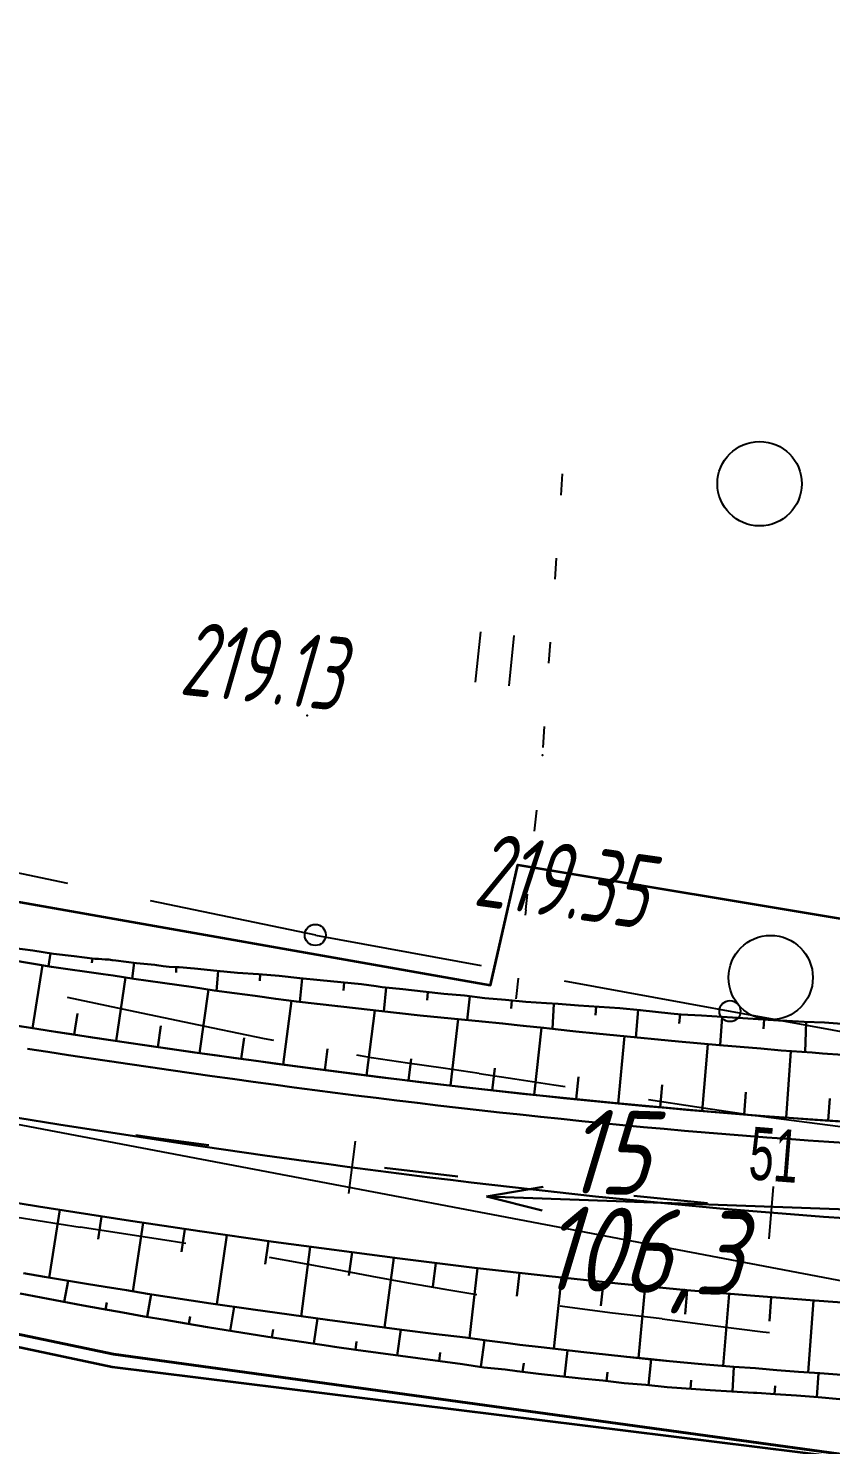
# Model space of a CAD drawing. Header units: millimetres. Extents: x -1799 to 6962, y -1020 to 4121.
# Drawn here: x 2773.1 to 2811.2, y 2132.5 to 2199.6 of the extents above; entities that cross this region are included whole.
import ezdxf

# ---------------------------------------------------------------- set-up
doc = ezdxf.new("R2010")
doc.units = ezdxf.units.MM
doc.linetypes.add('CONTI', pattern=[0])
doc.linetypes.add('STROT', pattern=[1.7, 0.5, -1.2])
for name, color, linetype, lineweight in [('10', 1, 'Continuous', 35), ('КОПИЯ_ОСЬ_13_ОТКОСЫ', 7, 'Continuous', 30), ('ОСЬ_ВЕРХ_ПОКРЫТИЯ_ГРАНИЦЫ_ПОЛОС', 7, 'Continuous', 30), ('ОСЬ_ВЕРХ_ПОКРЫТИЯ_ОСЬ', 1, 'Continuous', 30), ('Уклоны ПЧ', 5, 'Continuous', 30)]:
    doc.layers.add(name, color=color, linetype=linetype, lineweight=lineweight)
for name, color, linetype in [('_Ростелеком', 6, 'Continuous'), ('PI_OTDEFAULT', 172, 'CONTI'), ('PI_TTDEFAULT', 5, 'CONTI'), ('PLN_O', 7, 'CONTI'), ('SIT_LDEFAULT', 7, 'CONTI'), ('ZAPSKDEFAULT', 7, 'CONTI'), ('КОПИЯ_ОСЬ_ТАНГЕНСЫ', 1, 'Continuous'), ('ОСЬ_ВЕРХ_ПОКРЫТИЯ_ПИКЕТЫ', 1, 'Continuous'), ('ОСЬ_ВЕРХ_ПОКРЫТИЯ_ТАНГЕНСЫ', 1, 'Continuous'), ('разметка', 7, 'Continuous')]:
    doc.layers.add(name, color=color, linetype=linetype)
doc.styles.add('eskd', font='spds.shx', dxfattribs={"width": 1.2, "oblique": 15})
doc.styles.get("Standard").update_dxf_attribs({"font": 'arial.ttf'})
doc.styles.add('STYLE1', font='romand.shx', dxfattribs={"width": 0.9})
doc.styles.add('ГОСТ', font='', dxfattribs={"oblique": 15, "height": 4})
doc.styles.get('ГОСТ').set_extended_font_data('GOST type A')
doc.linetypes.add('кабель_связи_проект.', pattern='A,10,-1,["/",STYLE1,S=3,R=0,X=0,Y=-1.5],-4.1', length=15.1)

# ---------------------------------------------------------------- blocks, each defined once
blk = doc.blocks.new('BL_2011')
at = {"color": 0}
for p, q in [((0, 0), (0, 2.4)), ((1.6, 0), (1.6, 2.4))]:
    blk.add_line(p, q, dxfattribs=at)
blk = doc.blocks.new('BL_2004')
at = {"color": 0}
blk.add_circle((0, 0), 2, dxfattribs=at)
blk = doc.blocks.new('Стрелка')
at = {"layer": 'Уклоны ПЧ', "ltscale": 2}
for points in [[(-0.02342005360436872, -0.04794833697465961), (-0.02342005360436872, 17.97170368749525)], [(-0.02342005360436872, -0.04794833697465961), (-0.5784949510263147, 2.621650927669716)], [(-0.02342005360436872, -0.04794833697465961), (0.5316548438175772, 2.621650927669716)]]:
    blk.add_lwpolyline(points, dxfattribs=at)

msp = doc.modelspace()

# ---------------------------------------------------------------- linework, layer by layer
at = {"layer": '10'}
for points in [[(2656.475964376537, 2178.743480734912), (2795.065964376388, 2154.273480735173), (2796.355964376426, 2159.983480735135), (2812.975964376537, 2157.213480734651), (2850.005964376332, 2154.06348073521), (2876.945964376277, 2156.323480734986), (2900.015964376575, 2163.153480735061), (2922.455964376519, 2171.763480735396), (2926.575964376631, 2166.503480734688), (2933.645964376463, 2169.293480734726), (2975.135964376686, 2185.643480735284), (2973.855964376426, 2189.923480734614), (2989.825964376631, 2194.283480734949)], [(3132.265964376575, 2183.81348073521), (3079.075964376631, 2182.803480735433), (3035.625964376444, 2179.483480735135), (2990.655964376705, 2169.683480735322), (2950.905964376705, 2156.053480735433), (2910.315964376388, 2141.163480734837), (2891.965964376295, 2135.353480735247), (2865.79596437637, 2130.153480735061), (2842.945964376277, 2129.083480734763), (2824.025964376351, 2130.353480735247), (2777.125964376444, 2136.173480734614), (2711.605964376426, 2150.083480734763), (2669.275964376351, 2157.013480735396)]]:
    msp.add_lwpolyline(points, dxfattribs=at)
at = {"layer": '_Ростелеком', "linetype": 'кабель_связи_проект.', "lineweight": 40, "ltscale": 0.25}
msp.add_lwpolyline([(2147.735964376314, 2194.533480734949), (2165.620964376323, 2193.258480735508), (2183.892524459117, 2191.952918643517), (2204.259899181381, 2190.342639668298), (2245.727302920752, 2187.928894931835), (2377.213150545556, 2183.856410272804), (2394.925964376258, 2183.3734807348), (2427.774356473654, 2181.296994788026), (2466.421393385515, 2179.489945887973), (2529.045099162156, 2174.68424828389), (2590.674702712664, 2167.279744137463), (2631.085964376407, 2163.273480735173), (2687.255328848967, 2154.070012844552), (2711.605964395605, 2150.083480731969), (2728.843450850874, 2146.897353469779), (2777.18548696198, 2136.785582946998), (2823.732769019707, 2130.389864466538), (2843.098696965064, 2129.833376689267), (2891.691056727732, 2136.424062533689), (2926.975437407187, 2148.040086050903), (2920.921942522875, 2168.771160892596)], dxfattribs=at)
at = {"layer": 'PI_TTDEFAULT', "color": 5}
for p in [(2786.371700376398, 2167.069214735565, 219.128), (2797.53170037643, 2165.189217735467, 219.045)]:
    msp.add_point(p, dxfattribs=at)
at = {"layer": 'PLN_O'}
for p, q in [((2759.341700376428, 2162.389214735863), (2775.001700376402, 2159.119217735169)), ((2778.921700376444, 2158.299218735111), (2786.761700376412, 2156.659211734695)), ((2786.761700376412, 2156.649216735189), (2794.621700376398, 2155.20921473523)), ((2798.551700376449, 2154.489212735009), (2814.29170037644, 2151.599213735585))]:
    msp.add_line(p, q, dxfattribs=at)
for centre in [(2786.751700376402, 2156.659211734695), (2806.421700376444, 2153.049218735111)]:
    msp.add_circle(centre, 0.5, dxfattribs=at)
at = {"layer": 'SIT_LDEFAULT', "color": 7}
for p, q in [((2798.461700376423, 2178.51921173503), (2798.391700376416, 2177.51921173503)), ((2798.181700376395, 2174.529213735287), (2798.111700376447, 2173.529213735287)), ((2797.891700376416, 2170.539216734854), (2797.821700376409, 2169.539216734854)), ((2797.611700376447, 2166.549218735111), (2797.54170037644, 2165.549218735111)), ((2797.251700376402, 2162.569214735565), (2797.141700376416, 2161.579216734891)), ((2796.801700376449, 2158.599213735585), (2796.721700376433, 2157.849213735585)), ((2796.731700376442, 2157.849213735585), (2796.701700376414, 2157.599213735585)), ((2796.381700376407, 2154.619217735169), (2796.28170037643, 2153.749215735507)), ((2778.211700376423, 2153.009217735765), (2775.001700376402, 2153.689217735467)), ((2796.28170037643, 2153.749215735507), (2796.271700376421, 2153.629212735606)), ((2781.911700376435, 2152.239212735009), (2778.211700376423, 2153.009217735765)), ((2784.351700376437, 2151.739212735009), (2781.911700376435, 2152.239212735009)), ((2784.79170037644, 2151.659211734695), (2784.351700376437, 2151.739212735009)), ((2789.421700376444, 2150.839211735328), (2788.721700376433, 2150.95921473523)), ((2791.121700376398, 2150.579216734891), (2789.421700376444, 2150.839211735328)), ((2792.821700376409, 2150.339211735328), (2791.121700376398, 2150.589211735328)), ((2794.521700376421, 2150.089211735328), (2792.821700376409, 2150.339211735328)), ((2796.221700376433, 2149.829216734891), (2794.521700376421, 2150.079216734891)), ((2798.071700376409, 2149.539216734854), (2796.221700376433, 2149.829216734891)), ((2798.611700376447, 2149.45921473523), (2798.071700376409, 2149.539216734854)), ((2804.841700376428, 2148.499215735507), (2802.5617003764, 2148.839211735328)), ((2807.28170037643, 2148.139214735863), (2804.841700376428, 2148.499215735507)), ((2809.701700376414, 2147.809212735307), (2807.28170037643, 2148.139214735863)), ((2812.03170037643, 2147.509217735765), (2809.701700376414, 2147.809212735307)), ((2770.741700376451, 2143.569214735565), (2775.601700376437, 2142.809212735307)), ((2775.601700376437, 2142.819214735565), (2779.831700376419, 2142.169213734952)), ((2779.831700376419, 2142.179215735209), (2780.621700376398, 2142.049218735111)), ((2784.5617003764, 2141.379212735606), (2785.971700376433, 2141.129212735606)), ((2785.971700376433, 2141.129212735606), (2787.701700376414, 2140.809212735307)), ((2787.701700376414, 2140.809212735307), (2789.431700376395, 2140.479210735683)), ((2789.431700376395, 2140.479210735683), (2791.161700376435, 2140.169213734952)), ((2791.161700376435, 2140.169213734952), (2792.891700376416, 2139.869217735169)), ((2792.891700376416, 2139.859215734911), (2794.411700376435, 2139.619217735169)), ((2798.361700376447, 2139.069214735565), (2798.591700376428, 2139.039216734854)), ((2798.591700376428, 2139.039216734854), (2800.851700376437, 2138.749215735507)), ((2800.851700376437, 2138.749215735507), (2803.201700376414, 2138.469216735487)), ((2803.201700376414, 2138.45921473523), (2805.601700376437, 2138.149216735189)), ((2805.601700376437, 2138.149216735189), (2807.981700376442, 2137.849213735585)), ((2807.981700376442, 2137.849213735585), (2808.29170037644, 2137.809212735307))]:
    msp.add_line(p, q, dxfattribs=at)
at = {"layer": 'КОПИЯ_ОСЬ_13_ОТКОСЫ'}
for points in [[(2772.382272497149, 2156.050248189283), (2773.362252965899, 2155.916886372876), (2774.339181676836, 2155.76725868733), (2775.320382848711, 2155.64680580647), (2776.301706090899, 2155.529892964673), (2776.466623083086, 2155.523636861158), (2776.631418004961, 2155.514695210767), (2776.796090856524, 2155.50309853108), (2776.960641637774, 2155.488785786939), (2777.124826208086, 2155.471787495923), (2777.288644567461, 2155.452134175611), (2778.267648473711, 2155.326645894361), (2779.141305700274, 2155.239274068189), (2779.238961950274, 2155.224717183423), (2779.532418981524, 2155.185959859205), (2779.826852575274, 2155.154679341626), (2780.122018590899, 2155.130845113111), (2780.301828161211, 2155.125382466626), (2780.481393590899, 2155.116898579908), (2780.660836950274, 2155.105454488111), (2780.840158239336, 2155.091019673658), (2781.019113317461, 2155.073594136548), (2782.087716833086, 2154.952012105298), (2783.070016637774, 2154.864884419751), (2784.055856481524, 2154.805405659986), (2785.036813512774, 2154.717148824048), (2786.014108434649, 2154.606156392408), (2786.993356481524, 2154.51301674397), (2788.949289098711, 2154.320023579908), (2789.641305700274, 2154.228714986158), (2789.922067419024, 2154.189530415845), (2790.898751989336, 2154.091935201001), (2791.872140661211, 2153.972733540845), (2792.847848669024, 2153.875596089673), (2793.823922887774, 2153.784745259595), (2794.796457067461, 2153.668381734205), (2795.772653356524, 2153.586167378736), (2796.747262731524, 2153.49543861897), (2797.723214879961, 2153.420060201001), (2798.266183629961, 2153.387192769361), (2799.240670934649, 2153.307755513501), (2800.217355504961, 2153.251725240064), (2801.192086950274, 2153.184372945142), (2802.164499059649, 2153.099747701001), (2803.619577184649, 2152.943955464673), (2804.104684606524, 2152.893693013501), (2805.078439489336, 2152.836045308423), (2806.051339879961, 2152.77522377522), (2807.023263708086, 2152.709214253736), (2807.995919958086, 2152.65803627522), (2808.966867223711, 2152.590806050611), (2809.117990270586, 2152.582566304517), (2809.938791051836, 2152.544419331861), (2810.910836950274, 2152.50602821858), (2813.816598669024, 2152.285264058423)], [(2774.197213903399, 2155.789017720533), (2774.103585973711, 2155.177231831861)], [(2772.288766637774, 2155.482895894361), (2774.239938512774, 2155.154252095533), (2776.687082067461, 2154.805283589673), (2777.176461950274, 2154.736893697095), (2778.151559606524, 2154.578629536939), (2779.509591833086, 2154.386124654126), (2780.976388708086, 2154.183640523267), (2781.951242223711, 2154.032090230298), (2782.928537145586, 2153.898209615064), (2783.906076208086, 2153.769150777173), (2784.881662145586, 2153.628159566236), (2785.859201208086, 2153.503983540845), (2786.837960973711, 2153.390702290845), (2787.816842809649, 2153.281449361158), (2788.795968786211, 2153.177262349439), (2789.772897497149, 2153.059342427564), (2790.751535192461, 2152.958420796705), (2791.728708044024, 2152.84782509358), (2792.706857458086, 2152.749405904126), (2793.685128942461, 2152.655228658033), (2794.661691442461, 2152.54948524983), (2795.639962926836, 2152.462967915845), (2796.615915075274, 2152.358994527173), (2797.590768590899, 2152.249527974439), (2798.133004919024, 2152.195603413892), (2799.107370153399, 2152.086014790845), (2800.082956090899, 2151.990860982251), (2802.032541051836, 2151.794419331861), (2803.007516637774, 2151.704117818189), (2803.981393590899, 2151.605576558423), (2805.930856481524, 2151.436631245923), (2806.904855504961, 2151.349381490064), (2807.879342809649, 2151.271927876783), (2808.852731481524, 2151.186417622876), (2810.314157262774, 2151.080094380689), (2810.801217809649, 2151.046128316236), (2811.774606481524, 2150.97151283772)], [(2772.289020555307, 2155.482915867505), (2774.240192430307, 2155.154180515942), (2776.686969774057, 2154.805303562817), (2777.176227586557, 2154.736944187817), (2778.151813524057, 2154.578618992505), (2779.509723680307, 2154.386114109692), (2780.976520555307, 2154.183599461255), (2781.951129930307, 2154.032110203442), (2782.928668992807, 2153.89819907063), (2783.906208055307, 2153.769170750317), (2784.881793992807, 2153.62817953938), (2785.859333055307, 2153.504034031567), (2786.837848680307, 2153.390752781567), (2787.816852586557, 2153.28149985188), (2788.795856492807, 2153.177251805005), (2789.772907274057, 2153.05933188313), (2790.751422899057, 2152.958379734692), (2791.728473680307, 2152.847784031567), (2792.706989305307, 2152.749395359692), (2793.685016649057, 2152.655279148755), (2794.661579149057, 2152.549444187817), (2795.640094774057, 2152.463018406567), (2796.615680711557, 2152.359014500317), (2797.590778367807, 2152.249517430005), (2798.133258836557, 2152.19556235188), (2799.107379930307, 2152.086065281567), (2800.082965867807, 2151.990850437817), (2802.032672899057, 2151.794439305005), (2803.007282274057, 2151.704107273755), (2803.981403367807, 2151.605596531567), (2805.930622117807, 2151.436651219067), (2806.904743211557, 2151.34937094563), (2807.879352586557, 2151.271978367505), (2808.852985399057, 2151.186407078442), (2810.313922899057, 2151.080083836255), (2810.801227586557, 2151.04614828938), (2811.774372117807, 2150.97144125813)], [(2773.349079149057, 2152.23950766438), (2773.814899461557, 2155.22583578938)], [(2776.182077184649, 2155.544144673658), (2776.157663122149, 2155.339280171705)], [(2778.170968786211, 2155.339066548658), (2778.075143590899, 2154.591019673658)], [(2780.159616247149, 2155.129960103345), (2780.153146520586, 2154.878647847486)], [(2782.150705114336, 2154.946427388501), (2782.068185583086, 2154.016068501783)], [(2777.303668992807, 2151.637212742505), (2777.757282274057, 2154.642705906567)], [(2784.144967809649, 2154.797379536939), (2784.117013708086, 2154.487290425611)], [(2786.134469762774, 2154.594712300611), (2786.028878942461, 2153.484330220533)], [(2788.125192419024, 2154.401322408033), (2788.088693395586, 2154.031327290845)], [(2781.261676805307, 2151.060918797192), (2781.693805711557, 2154.072149265942)], [(2790.111520544024, 2154.170609517408), (2789.998117223711, 2153.036118550611)], [(2792.099191442461, 2153.950120015455), (2792.061471715899, 2153.57194618733)], [(2794.089303747149, 2153.752976460767), (2793.954538122149, 2152.626053853345)], [(2775.326129930307, 2151.935552586255), (2775.476520555307, 2152.931768406567)], [(2785.224567430307, 2150.514532078442), (2785.628376024057, 2153.533330906567)], [(2789.190876024057, 2149.999151219067), (2789.579547899057, 2153.082647312817)], [(2796.079538122149, 2153.557602925611), (2796.044503942461, 2153.180924458814)], [(2798.073068395586, 2153.398881001783), (2798.001046911211, 2152.208725972486)], [(2800.068185583086, 2153.260300679517), (2800.045358434649, 2152.863511128736)], [(2802.062326208086, 2153.108658833814), (2801.948678747149, 2151.802872701001)], [(2804.051217809649, 2152.89924721272), (2804.006295934649, 2152.464646382642)], [(2770.565876024057, 2152.678350437817), (2774.740192430307, 2152.023931492505), (2777.685993211557, 2151.579595555005), (2779.540973680307, 2151.307744969067), (2781.505329149057, 2151.026006687817), (2785.924762742807, 2150.421392430005), (2790.348590867807, 2149.854497898755), (2792.314899461557, 2149.617803562817), (2793.789020555307, 2149.445318211255), (2797.410114305307, 2149.04566000813), (2801.034137742807, 2148.67993735188), (2804.661579149057, 2148.34839438313), (2806.137165086557, 2148.224981297192), (2807.612751024057, 2148.107061375317), (2808.749958055307, 2148.021368015942), (2810.564411180307, 2147.891973484692), (2812.039997117807, 2147.79517172688)], [(2779.282184617807, 2151.345708836255), (2779.429157274057, 2152.348150242505)], [(2793.162067430307, 2149.518682469067), (2793.530719774057, 2152.670049656567)], [(2797.137165086557, 2149.074590672192), (2797.476520555307, 2152.262334812817)], [(2806.047433629961, 2152.775467915845), (2805.963449254961, 2151.433701558423)], [(2808.043649450274, 2152.654709859205), (2808.012765661211, 2152.207657857251)], [(2810.040231481524, 2152.540421529126), (2809.983468786211, 2151.104142232251)], [(2783.242633836557, 2150.783697117505), (2783.380817430307, 2151.788213719067)], [(2801.117145555307, 2148.672002781567), (2801.422321336557, 2151.855840672192)], [(2787.206989305307, 2150.253057469067), (2787.337848680307, 2151.259771336255)], [(2805.100543992807, 2148.311651219067), (2805.366168992807, 2151.48560141438)], [(2809.088336961557, 2147.99732016438), (2809.313434617807, 2151.152959812817)], [(2791.176227586557, 2149.754888523755), (2791.299762742807, 2150.78345297688)], [(2795.148883836557, 2149.29126547688), (2795.266559617807, 2150.342290867505)], [(2799.126422899057, 2148.868169773755), (2799.234333055307, 2149.931280125317)], [(2803.108356492807, 2148.486211765942), (2803.204547899057, 2149.547979344067)], [(2807.094196336557, 2148.148565281567), (2807.178668992807, 2149.206914890942)], [(2811.083454149057, 2147.857915867505), (2811.152301805307, 2148.910161961255)], [(2769.454528633893, 2144.463692315308), (2773.620055977643, 2143.785713799683), (2777.789489571393, 2143.13227141687), (2781.277282540143, 2142.611397393433), (2784.767516915143, 2142.11127532312), (2790.766052071393, 2141.313179619995), (2794.301696602643, 2140.88129485437), (2797.840759102643, 2140.47895110437), (2801.107848946393, 2140.136421807495), (2804.377868477643, 2139.822456963745), (2807.401794258893, 2139.55902922937), (2810.428161446393, 2139.322579034058), (2813.487243477643, 2139.112007744995)], [(2774.643981758893, 2143.622872002808), (2774.135680977643, 2140.409004815308)], [(2776.620055977643, 2143.313057549683), (2776.453552071393, 2142.241280205933)], [(2778.597106758893, 2143.009834893433), (2778.106872383893, 2139.763374932495)], [(2780.575134102643, 2142.714546807495), (2780.415466133893, 2141.631905205933)], [(2782.554138008893, 2142.425972588745), (2782.081970040143, 2139.15033782312)], [(2784.534118477643, 2142.144112237183), (2784.380309883893, 2141.05170501062)], [(2786.516540352643, 2141.878609307495), (2786.077087227643, 2138.576851494995)], [(2788.498962227643, 2141.614815362183), (2788.352477852643, 2140.514229424683)], [(2790.481384102643, 2141.35102141687), (2790.041930977643, 2138.04584563562)], [(2792.465759102643, 2141.101753838745), (2792.330993477643, 2139.998604424683)], [(2794.451598946393, 2140.863594659058), (2794.060973946393, 2137.54242766687)], [(2772.913490482586, 2140.620351219003), (2773.909828373211, 2140.446366691415), (2775.906288334148, 2140.115865135019), (2776.794471927898, 2139.971578025644), (2777.794655033367, 2139.813661002939), (2778.794655033367, 2139.652501487558), (2781.800026127117, 2139.191502952402), (2783.807350345867, 2138.898404502695), (2787.327858158367, 2138.405152702157), (2790.852455326336, 2137.942067527597), (2792.366127201336, 2137.752637290781), (2793.881080814617, 2137.567471885507), (2794.88950366618, 2137.427480125253), (2795.900673099773, 2137.307805442636), (2796.46176929118, 2137.233670615976), (2797.47299975993, 2137.109929466073), (2799.49790210368, 2136.874135398691), (2800.512123295086, 2136.768140220468), (2801.525856205242, 2136.653890037363), (2802.541481205242, 2136.555310630624), (2803.55698413493, 2136.451543235605), (2805.082740970867, 2136.317647361581), (2806.60971850993, 2136.189267539804), (2807.628822513836, 2136.113027000253), (2807.787635990398, 2136.104176902597), (2808.647682377117, 2136.029820823495), (2809.667213627117, 2135.951665305917), (2810.687599369305, 2135.880597495859), (2811.707618900555, 2135.799703025644)], [(2772.913513008893, 2140.620308526245), (2773.909606758893, 2140.446358330933), (2775.906188790143, 2140.115913994995), (2776.794372383893, 2139.97162688562), (2777.794860665143, 2139.813667901245), (2778.794860665143, 2139.652535088745), (2781.800231758893, 2139.191475518433), (2783.807555977643, 2138.89838469812), (2787.328063790143, 2138.405098565308), (2790.852477852643, 2137.942085869995), (2792.366149727643, 2137.752632744995), (2793.881286446393, 2137.567452080933), (2794.889587227643, 2137.427437432495), (2795.900817696393, 2137.307808526245), (2796.461852852643, 2137.233711846558), (2797.473083321393, 2137.109932549683), (2799.497985665143, 2136.874092705933), (2800.512145821393, 2136.768135674683), (2801.525817696393, 2136.653877862183), (2802.541442696393, 2136.555367119995), (2803.557067696393, 2136.451485284058), (2805.082946602643, 2136.317696221558), (2806.609802071393, 2136.189278252808), (2807.628845040143, 2136.112984307495), (2807.787536446393, 2136.104195244995), (2808.647888008893, 2136.029854424683), (2809.667419258893, 2135.95160735437), (2810.687438790143, 2135.880562432495), (2811.707458321393, 2135.79975188562)], [(2774.844520756023, 2139.264195823495), (2775.027809330242, 2140.261292838876)], [(2796.438415352643, 2140.63471282312), (2796.313415352643, 2139.527046807495)], [(2798.426208321393, 2140.415352471558), (2798.063415352643, 2137.041206963745)], [(2800.415466133893, 2140.206612237183), (2800.300231758893, 2139.081246026245)], [(2772.759926029461, 2139.661572837656), (2773.754127689617, 2139.46463527662), (2775.748329349773, 2139.098058128183), (2776.635536381023, 2138.937722587411), (2777.634803959148, 2138.761735343759), (2778.633278080242, 2138.577550315683), (2779.633888431805, 2138.404977226083), (2780.635536381023, 2138.236157798593), (2781.636635013836, 2138.060246848886), (2784.506569095867, 2137.609692954843), (2787.37973804118, 2137.18005123121), (2787.671119877117, 2137.139470481698), (2788.679298588055, 2136.993359947031), (2793.732155033367, 2136.306233787363), (2794.742958256023, 2136.159917259042), (2795.758522220867, 2136.050816917245), (2796.320961185711, 2135.97350826246), (2797.33579272868, 2135.852399253671), (2798.352028080242, 2135.740804099863), (2799.368080326336, 2135.623860740488), (2800.386940189617, 2135.530454063241), (2801.404030033367, 2135.415868186777), (2802.42368335368, 2135.323933982675), (2803.442604252117, 2135.219846153085), (2805.487343021648, 2135.076985740488), (2806.510353275555, 2135.008443260019), (2807.534889408367, 2134.955830955331), (2807.694618412273, 2134.951932334726), (2808.558143802898, 2134.88432064039), (2809.582191654461, 2134.819852256601), (2810.605995365398, 2134.747533225839), (2811.628578373211, 2134.652425193613)], [(2778.78061694743, 2138.552136802499), (2778.965858646648, 2139.626241111581)], [(2802.405700508893, 2140.008370049683), (2802.075134102643, 2136.60053313562)], [(2804.396911446393, 2139.82074797937), (2804.292907540143, 2138.684151299683)], [(2806.389098946393, 2139.644234307495), (2806.097106758893, 2136.23236907312)], [(2808.382263008893, 2139.47943938562), (2808.291442696393, 2138.341622002808)], [(2776.812294193523, 2138.906594657724), (2776.870887943523, 2139.239407920663)], [(2782.724830814617, 2137.886891746347), (2782.905311771648, 2139.030110740488)], [(2810.376403633893, 2139.326363213745), (2810.124938790143, 2135.919747002808)], [(2780.752113529461, 2138.215672874277), (2780.814979740398, 2138.573514365976)], [(2786.678932377117, 2137.282872581308), (2786.854164310711, 2138.469731712167)], [(2784.701149173992, 2137.579923057382), (2784.759376713055, 2137.961293601816)], [(2790.640052982586, 2136.726720237558), (2790.806129642742, 2137.947957420175)], [(2788.658302494305, 2136.996404075448), (2788.71567554118, 2137.392178916757)], [(2792.621803470867, 2136.457227134531), (2792.677162357586, 2136.86430110914)], [(2794.602516361492, 2136.180249595468), (2794.785133548992, 2137.441968345468)], [(2798.575111576336, 2135.71512355787), (2798.718971439617, 2136.964841270273)], [(2796.588051029461, 2135.941632652109), (2796.638405033367, 2136.363599204843)], [(2802.554359623211, 2135.310582542245), (2802.680092045086, 2136.54114284498)], [(2806.542457767742, 2135.0067953108), (2806.603187748211, 2136.18981685621)], [(2800.564491459148, 2135.510449790781), (2800.611427494305, 2135.927136802499)], [(2804.547096439617, 2135.142682456796), (2804.575782963055, 2135.553998374765)], [(2810.53403491618, 2134.752614402597), (2810.61411304118, 2135.885716819589)], [(2808.538490482586, 2134.885854148691), (2808.569313236492, 2135.27950801832)]]:
    msp.add_lwpolyline(points, dxfattribs=at)
at = {"layer": 'КОПИЯ_ОСЬ_ТАНГЕНСЫ'}
msp.add_line((2580.079850085438, 2184.177011251834), (2852.601700375855, 2132.519214735751), dxfattribs=at)
at = {"layer": 'ОСЬ_ВЕРХ_ПОКРЫТИЯ_ГРАНИЦЫ_ПОЛОС', "linetype": 'Continuous'}
for points in [[(2772.290877559493, 2152.404503408273), (2773.261910218929, 2152.252661854413), (2774.232981218907, 2152.102269940463), (2775.204093935152, 2151.953367111658), (2776.175251561779, 2151.805992820685), (2777.146457106553, 2151.660186513712), (2778.117713385736, 2151.515987642494), (2779.089023019458, 2151.373435652268), (2780.060388427062, 2151.232569991996), (2781.031811822273, 2151.093430106913), (2782.003295208162, 2150.956055442256), (2782.974840372694, 2150.82048544233), (2783.946448883837, 2150.686759545853), (2784.918122084617, 2150.554917197128), (2785.88986108843, 2150.424997831148), (2786.861666774619, 2150.297040884768), (2787.833539782974, 2150.17108578739), (2788.805480509685, 2150.047171969351), (2789.777489102193, 2149.925338858192), (2790.749565454325, 2149.805625868415), (2791.721709201936, 2149.688072418247), (2792.693919717896, 2149.572717917536), (2793.666196107117, 2149.459601764952), (2794.638537202331, 2149.348763357301), (2795.610941559056, 2149.240242082079), (2796.583407450651, 2149.134077313741), (2797.555932864032, 2149.030308419292), (2798.528515494612, 2148.928974758287), (2799.501152741674, 2148.830115671654), (2800.473841703797, 2148.733770491009), (2801.446579173798, 2148.639978529339), (2802.419361634335, 2148.548779089389), (2803.392185253275, 2148.460211452481), (2804.365045878754, 2148.374314882246), (2805.337939034458, 2148.291128623684), (2806.310859915431, 2148.210691898515), (2807.283803382723, 2148.133043907967), (2808.256763959487, 2148.058223826264), (2809.229735825656, 2147.986270798755), (2810.202712813867, 2147.917223951233), (2811.175688404337, 2147.851122369443), (2812.148655720821, 2147.788005111192)], [(2812.078709850824, 2146.790454321926), (2811.102678245583, 2146.853791169276), (2810.126679693358, 2146.920118657325), (2809.150721070628, 2146.989397352015), (2808.174808895283, 2147.061587799725), (2807.198949331514, 2147.136650517036), (2806.223148193947, 2147.214545998176), (2805.247410953083, 2147.295234720607), (2804.271742739258, 2147.378677134787), (2803.296148347852, 2147.464833678131), (2802.320632243946, 2147.553664769431), (2801.345198566743, 2147.6451308163), (2800.369851135047, 2147.73919220866), (2799.394593450774, 2147.835809322459), (2798.419428705189, 2147.934942529921), (2797.444359782656, 2148.036552188371), (2796.4693892655, 2148.140598650475), (2795.494519439302, 2148.247042256792), (2794.519752297152, 2148.355843348813), (2793.545089544767, 2148.466962253128), (2792.570532605119, 2148.580359301915), (2791.596082623213, 2148.695994819899), (2790.621740471057, 2148.813829128084), (2789.647506752293, 2148.933822548402), (2788.673381807146, 2149.055935401854), (2787.69936571699, 2149.180128008512), (2786.725458309442, 2149.306360687514), (2785.751659163196, 2149.434593757068), (2784.777967612501, 2149.564787547489), (2783.804382752287, 2149.696902377916), (2782.830903442818, 2149.830898578663), (2781.857528314731, 2149.966736478184), (2780.884255773542, 2150.104376412381), (2779.91108400492, 2150.243778714364), (2778.938010978783, 2150.384903729347), (2777.965034455186, 2150.527711798822), (2776.99215198801, 2150.672163269867), (2776.019360930726, 2150.818218497944), (2775.046658440619, 2150.965837839444), (2774.074041483875, 2151.114981654485), (2773.101506840359, 2151.265610309702)]]:
    msp.add_lwpolyline(points, dxfattribs=at)
at = {"layer": 'ОСЬ_ВЕРХ_ПОКРЫТИЯ_ОСЬ'}
msp.add_lwpolyline([(2772.641431132923, 2147.993749464315), (2774.591664713525, 2147.680013476324), (2776.542858024748, 2147.372303180781), (2778.495041464988, 2147.070938893047), (2780.448242327382, 2146.776241337334), (2782.402484641449, 2146.488531660673), (2784.357789015145, 2146.208131425467), (2786.314172476481, 2145.935362616007), (2787.292773168427, 2145.80194072557), (2788.271648315082, 2145.670547614259), (2789.250798967501, 2145.541223652114), (2790.230225923073, 2145.414009221283), (2791.20992972077, 2145.288944724401), (2792.189910636089, 2145.16607060415), (2793.170168676015, 2145.045427310665), (2794.150703574162, 2144.92705532295), (2795.1315147855, 2144.810995140498), (2796.11260148194, 2144.697287286085), (2797.09396254668, 2144.585972295527), (2798.075596569552, 2144.477090731648), (2799.057501842248, 2144.370683172171), (2800.039676352762, 2144.266790212517), (2801.022117780822, 2144.165452462074), (2802.00482349282, 2144.066710550723), (2802.987790536843, 2143.970605116722), (2803.971015637488, 2143.877176816029), (2804.954495191088, 2143.786466312048), (2805.938225260625, 2143.698514284951), (2806.922201570744, 2143.613361412113), (2807.906419502842, 2143.53104839233), (2808.890874090032, 2143.451615919744), (2809.875560012073, 2143.375104695943), (2810.860471590635, 2143.301555427176), (2811.845602783995, 2143.231008816895)], dxfattribs=at)
at = {"layer": 'ОСЬ_ВЕРХ_ПОКРЫТИЯ_ПИКЕТЫ'}
for p, q in [((2788.337573340666, 2144.400794018445), (2788.666325566513, 2146.87908414976)), ((2808.2834894239, 2142.246196833824), (2808.484665604317, 2144.738089316909)), ((2808.2834894239, 2142.246196833824), (2808.484665604317, 2144.738089316909))]:
    msp.add_line(p, q, dxfattribs=at)
at = {"layer": 'ОСЬ_ВЕРХ_ПОКРЫТИЯ_ТАНГЕНСЫ'}
msp.add_line((2580.079850085438, 2184.177011251834), (2852.601700375855, 2132.519214735751), dxfattribs=at)
at = {"layer": 'разметка', "linetype": 'STROT', "lineweight": 30, "ltscale": 7}
msp.add_lwpolyline([(2295.126399920797, 2195.845574040351), (2426.20735194989, 2190.477938314353, -0.03661784691979356), (2731.386984335821, 2155.496033398819, 0.03315993183262787), (2816.77431546918, 2142.924740151887, 0.07299314158265033), (2903.535571704017, 2150.905664543075, 0.0208555111745606), (2952.525832701949, 2165.720669882757, -0.02082482559198729), (3001.516093699911, 2180.535675218714, -0.01435564632850414), (3018.36542483097, 2184.104927326937, -0.03749879800817032), (3107.987691925935, 2191.292633513373), (3173.185842721296, 2193.251660703135, 0.06253206427835101), (3222.727246885925, 2198.890219756787, 0.1166163031610069), (3262.841511575543, 2221.445657927928, 0.0625546909724315), (3293.399657548909, 2260.845453227324, -0.01240678721047258), (3323.524116140305, 2305.660466044595, -0.01289234453343849), (3339.170638600228, 2326.149867380423, -0.0008173444225795665), (3360.086087301295, 2351.045616718394, 0.01157994022244065), (3380.45253558583, 2376.375383199577, 0.05392048293527532), (3395.924318417741, 2404.681474589196, 0.05392048293527532)], format="xyb", dxfattribs=at)

# ---------------------------------------------------------------- block references
at = {"layer": 'ZAPSKDEFAULT', "color": 7, "rotation": 354.0000000000001}
for name, p in [('BL_2004', (2807.8263163764, 2178.05346173459)), ('BL_2011', (2794.351700376437, 2168.639214735863)), ('BL_2004', (2808.351700376437, 2154.639214735863))]:
    msp.add_blockref(name, p, dxfattribs=at)
at = {"layer": 'Уклоны ПЧ', "rotation": 267.9526282607857}
msp.add_blockref('Стрелка', (2794.916368488057, 2144.227893852082), dxfattribs=at)

# ---------------------------------------------------------------- texts
at = {"layer": 'PI_OTDEFAULT', "color": 172, "style": 'eskd', "oblique": 10, "width": 0.8}
for s, rotation, p in [('219.13', 354.0000000000001, (2780.271700376421, 2168.069214735565)), ('219.35', 351.9999999999999, (2794.201700376414, 2158.079216734891))]:
    msp.add_text(s, height=3.5, rotation=rotation, dxfattribs=at).set_placement(p)
at = {"layer": 'ОСЬ_ВЕРХ_ПОКРЫТИЯ_ПИКЕТЫ', "width": 0.6}
msp.add_text('51', height=2.5, rotation=355.38439100682, dxfattribs=at).set_placement((2807.258836981122, 2145.087866655004))
at = {"layer": 'Уклоны ПЧ', "style": 'ГОСТ', "oblique": 15}
for s, p in [('15', (2798.566549206045, 2144.423886951444)), ('106,3', (2797.411185772575, 2139.838974641089))]:
    msp.add_text(s, height=4, rotation=358.310358, dxfattribs=at).set_placement(p)

doc.saveas('drawing.dxf')
